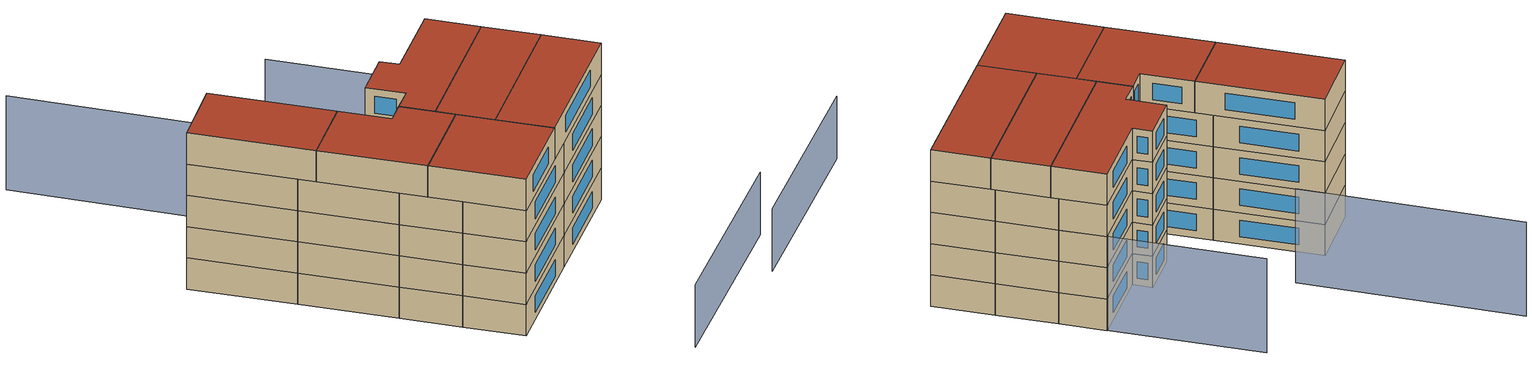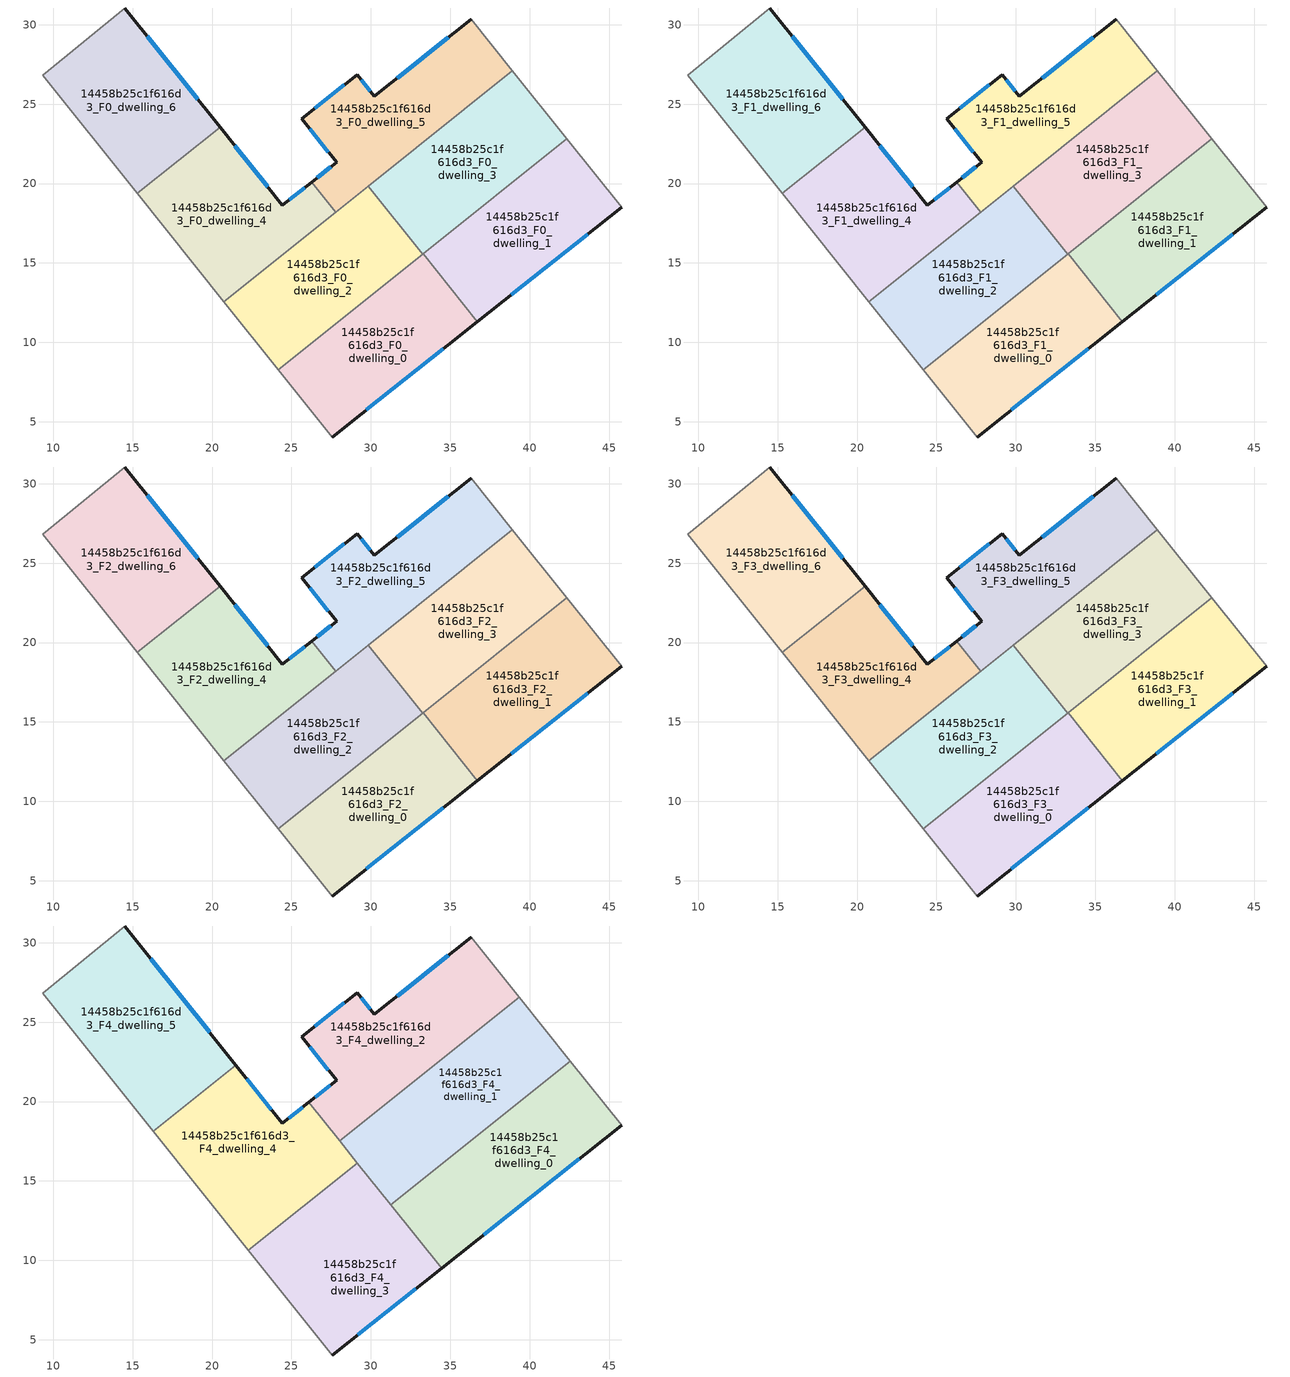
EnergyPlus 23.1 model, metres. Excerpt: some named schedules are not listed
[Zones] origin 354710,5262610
14458b25c1f616d3_F0_dwelling_0
 floor ground (EU_floor_Construction): 33.28,15.58 36.71,11.3 27.57,4.04 24.16,8.29 z0
 wall outside (EU_wall_Construction): 27.57,4.04 36.71,11.3 z0:3
 wall adiabatic (EU_wall_Construction): 24.16,8.29 27.57,4.04 z0:3
 wall to 14458b25c1f616d3_F0_dwelling_1 (EU_wall_Construction): 36.71,11.3 33.28,15.58 z0:3
 wall to 14458b25c1f616d3_F0_dwelling_2 (EU_wall_Construction): 33.25,15.56 24.16,8.29 z0:3
 wall to 14458b25c1f616d3_F0_dwelling_3 (EU_wall_Construction): 33.28,15.58 33.25,15.56 z0:3
 window (EU_Window_Construction): 29.71,5.75 34.56,9.6 z0.7:2.3
14458b25c1f616d3_F0_dwelling_1
 floor ground (EU_floor_Construction): 42.34,22.83 45.78,18.51 36.71,11.3 33.28,15.58 z0
 wall outside (EU_wall_Construction): 36.71,11.3 45.78,18.51 z0:3
 wall adiabatic (EU_wall_Construction): 45.78,18.51 42.34,22.83 z0:3
 wall to 14458b25c1f616d3_F0_dwelling_3 (EU_wall_Construction): 42.34,22.83 33.28,15.58 z0:3
 window (EU_Window_Construction): 38.84,13 43.65,16.82 z0.7:2.3
14458b25c1f616d3_F0_dwelling_2
 floor ground (EU_floor_Construction): 29.83,19.84 33.25,15.56 24.16,8.29 20.74,12.57 z0
 wall adiabatic (EU_wall_Construction): 20.74,12.57 24.16,8.29 z0:3
 wall to 14458b25c1f616d3_F0_dwelling_3 (EU_wall_Construction): 33.25,15.56 29.83,19.84 z0:3
 wall to 14458b25c1f616d3_F0_dwelling_4 (EU_wall_Construction): 27.77,18.2 20.74,12.57 z0:3
 wall to 14458b25c1f616d3_F0_dwelling_5 (EU_wall_Construction): 29.83,19.84 27.77,18.2 z0:3
14458b25c1f616d3_F0_dwelling_3
 floor ground (EU_floor_Construction): 38.91,27.11 42.34,22.83 33.25,15.56 29.83,19.84 z0
 wall adiabatic (EU_wall_Construction): 42.34,22.83 38.91,27.11 z0:3
 wall to 14458b25c1f616d3_F0_dwelling_5 (EU_wall_Construction): 38.91,27.11 29.83,19.84 z0:3
14458b25c1f616d3_F0_dwelling_4
 floor ground (EU_floor_Construction): 26.26,20.08 27.77,18.2 20.74,12.57 15.3,19.38 20.5,23.54 24.43,18.63 z0
 wall outside (EU_wall_Construction): 26.26,20.08 24.43,18.63 20.5,23.54 z0:3
 wall to 14458b25c1f616d3_F0_dwelling_6 (EU_wall_Construction): 20.5,23.54 15.3,19.38 z0:3
 wall to 14458b25c1f616d3_F0_dwelling_5 (EU_wall_Construction): 27.77,18.2 26.26,20.08 z0:3
 wall adiabatic (EU_wall_Construction): 15.3,19.38 20.74,12.57 z0:3
 window (EU_Window_Construction): 23.51,19.78 21.42,22.39 / 25.83,19.74 24.86,18.97 z0.7:2.3
14458b25c1f616d3_F0_dwelling_5
 floor ground (EU_floor_Construction): 36.32,30.36 38.91,27.11 27.77,18.2 26.26,20.08 27.84,21.34 25.64,24.09 29.13,26.87 30.22,25.5 z0
 wall outside (EU_wall_Construction): 36.32,30.36 30.22,25.5 29.13,26.87 25.64,24.09 27.84,21.34 26.26,20.08 z0:3
 wall adiabatic (EU_wall_Construction): 38.91,27.11 36.32,30.36 z0:3
 window (EU_Window_Construction): 27.47,21.04 26.64,20.38 / 26.16,23.45 27.33,21.99 / 28.31,26.22 26.46,24.74 / 29.96,25.82 29.38,26.55 / 34.89,29.22 31.65,26.64 z0.7:2.3
14458b25c1f616d3_F0_dwelling_6
 floor ground (EU_floor_Construction): 14.5,31.05 20.5,23.54 15.3,19.38 9.35,26.81 z0
 wall outside (EU_wall_Construction): 20.5,23.54 14.5,31.05 z0:3
 wall adiabatic (EU_wall_Construction): 14.5,31.05 9.35,26.81 15.3,19.38 z0:3
 window (EU_Window_Construction): 19.09,25.31 15.91,29.29 z0.7:2.3
14458b25c1f616d3_F1_dwelling_0
 floor to 14458b25c1f616d3_F0_dwelling_0 (EU_floor_Construction): 33.28,15.58 36.71,11.3 27.57,4.04 24.16,8.29 z3
 wall outside (EU_wall_Construction): 27.57,4.04 36.71,11.3 z3:6
 wall adiabatic (EU_wall_Construction): 24.16,8.29 27.57,4.04 z3:6
 wall to 14458b25c1f616d3_F1_dwelling_1 (EU_wall_Construction): 36.71,11.3 33.28,15.58 z3:6
 wall to 14458b25c1f616d3_F1_dwelling_2 (EU_wall_Construction): 33.25,15.56 24.16,8.29 z3:6
 wall to 14458b25c1f616d3_F1_dwelling_3 (EU_wall_Construction): 33.28,15.58 33.25,15.56 z3:6
 window (EU_Window_Construction): 29.71,5.75 34.56,9.6 z3.7:5.3
14458b25c1f616d3_F1_dwelling_1
 floor to 14458b25c1f616d3_F0_dwelling_1 (EU_floor_Construction): 42.34,22.83 45.78,18.51 36.71,11.3 33.28,15.58 z3
 wall outside (EU_wall_Construction): 36.71,11.3 45.78,18.51 z3:6
 wall adiabatic (EU_wall_Construction): 45.78,18.51 42.34,22.83 z3:6
 wall to 14458b25c1f616d3_F1_dwelling_3 (EU_wall_Construction): 42.34,22.83 33.28,15.58 z3:6
 window (EU_Window_Construction): 38.84,13 43.65,16.82 z3.7:5.3
14458b25c1f616d3_F1_dwelling_2
 floor to 14458b25c1f616d3_F0_dwelling_2 (EU_floor_Construction): 29.83,19.84 33.25,15.56 24.16,8.29 20.74,12.57 z3
 wall adiabatic (EU_wall_Construction): 20.74,12.57 24.16,8.29 z3:6
 wall to 14458b25c1f616d3_F1_dwelling_3 (EU_wall_Construction): 33.25,15.56 29.83,19.84 z3:6
 wall to 14458b25c1f616d3_F1_dwelling_4 (EU_wall_Construction): 27.77,18.2 20.74,12.57 z3:6
 wall to 14458b25c1f616d3_F1_dwelling_5 (EU_wall_Construction): 29.83,19.84 27.77,18.2 z3:6
14458b25c1f616d3_F1_dwelling_3
 floor to 14458b25c1f616d3_F0_dwelling_3 (EU_floor_Construction): 38.91,27.11 42.34,22.83 33.25,15.56 29.83,19.84 z3
 wall adiabatic (EU_wall_Construction): 42.34,22.83 38.91,27.11 z3:6
 wall to 14458b25c1f616d3_F1_dwelling_5 (EU_wall_Construction): 38.91,27.11 29.83,19.84 z3:6
14458b25c1f616d3_F1_dwelling_4
 floor to 14458b25c1f616d3_F0_dwelling_4 (EU_floor_Construction): 26.26,20.08 27.77,18.2 20.74,12.57 15.3,19.38 20.5,23.54 24.43,18.63 z3
 wall outside (EU_wall_Construction): 26.26,20.08 24.43,18.63 20.5,23.54 z3:6
 wall to 14458b25c1f616d3_F1_dwelling_6 (EU_wall_Construction): 20.5,23.54 15.3,19.38 z3:6
 wall to 14458b25c1f616d3_F1_dwelling_5 (EU_wall_Construction): 27.77,18.2 26.26,20.08 z3:6
 wall adiabatic (EU_wall_Construction): 15.3,19.38 20.74,12.57 z3:6
 window (EU_Window_Construction): 23.51,19.78 21.42,22.39 / 25.83,19.74 24.86,18.97 z3.7:5.3
14458b25c1f616d3_F1_dwelling_5
 floor to 14458b25c1f616d3_F0_dwelling_5 (EU_floor_Construction): 36.32,30.36 38.91,27.11 27.77,18.2 26.26,20.08 27.84,21.34 25.64,24.09 29.13,26.87 30.22,25.5 z3
 wall outside (EU_wall_Construction): 36.32,30.36 30.22,25.5 29.13,26.87 25.64,24.09 27.84,21.34 26.26,20.08 z3:6
 wall adiabatic (EU_wall_Construction): 38.91,27.11 36.32,30.36 z3:6
 window (EU_Window_Construction): 27.47,21.04 26.64,20.38 / 26.16,23.45 27.33,21.99 / 28.31,26.22 26.46,24.74 / 29.96,25.82 29.38,26.55 / 34.89,29.22 31.65,26.64 z3.7:5.3
14458b25c1f616d3_F1_dwelling_6
 floor to 14458b25c1f616d3_F0_dwelling_6 (EU_floor_Construction): 14.5,31.05 20.5,23.54 15.3,19.38 9.35,26.81 z3
 wall outside (EU_wall_Construction): 20.5,23.54 14.5,31.05 z3:6
 wall adiabatic (EU_wall_Construction): 14.5,31.05 9.35,26.81 15.3,19.38 z3:6
 window (EU_Window_Construction): 19.09,25.31 15.91,29.29 z3.7:5.3
14458b25c1f616d3_F2_dwelling_0
 floor to 14458b25c1f616d3_F1_dwelling_0 (EU_floor_Construction): 33.28,15.58 36.71,11.3 27.57,4.04 24.16,8.29 z6
 wall outside (EU_wall_Construction): 27.57,4.04 36.71,11.3 z6:9
 wall adiabatic (EU_wall_Construction): 24.16,8.29 27.57,4.04 z6:9
 wall to 14458b25c1f616d3_F2_dwelling_1 (EU_wall_Construction): 36.71,11.3 33.28,15.58 z6:9
 wall to 14458b25c1f616d3_F2_dwelling_2 (EU_wall_Construction): 33.25,15.56 24.16,8.29 z6:9
 wall to 14458b25c1f616d3_F2_dwelling_3 (EU_wall_Construction): 33.28,15.58 33.25,15.56 z6:9
 window (EU_Window_Construction): 29.71,5.75 34.56,9.6 z6.7:8.3
14458b25c1f616d3_F2_dwelling_1
 floor to 14458b25c1f616d3_F1_dwelling_1 (EU_floor_Construction): 42.34,22.83 45.78,18.51 36.71,11.3 33.28,15.58 z6
 wall outside (EU_wall_Construction): 36.71,11.3 45.78,18.51 z6:9
 wall adiabatic (EU_wall_Construction): 45.78,18.51 42.34,22.83 z6:9
 wall to 14458b25c1f616d3_F2_dwelling_3 (EU_wall_Construction): 42.34,22.83 33.28,15.58 z6:9
 window (EU_Window_Construction): 38.84,13 43.65,16.82 z6.7:8.3
14458b25c1f616d3_F2_dwelling_2
 floor to 14458b25c1f616d3_F1_dwelling_2 (EU_floor_Construction): 29.83,19.84 33.25,15.56 24.16,8.29 20.74,12.57 z6
 wall adiabatic (EU_wall_Construction): 20.74,12.57 24.16,8.29 z6:9
 wall to 14458b25c1f616d3_F2_dwelling_3 (EU_wall_Construction): 33.25,15.56 29.83,19.84 z6:9
 wall to 14458b25c1f616d3_F2_dwelling_4 (EU_wall_Construction): 27.77,18.2 20.74,12.57 z6:9
 wall to 14458b25c1f616d3_F2_dwelling_5 (EU_wall_Construction): 29.83,19.84 27.77,18.2 z6:9
14458b25c1f616d3_F2_dwelling_3
 floor to 14458b25c1f616d3_F1_dwelling_3 (EU_floor_Construction): 38.91,27.11 42.34,22.83 33.25,15.56 29.83,19.84 z6
 wall adiabatic (EU_wall_Construction): 42.34,22.83 38.91,27.11 z6:9
 wall to 14458b25c1f616d3_F2_dwelling_5 (EU_wall_Construction): 38.91,27.11 29.83,19.84 z6:9
14458b25c1f616d3_F2_dwelling_4
 floor to 14458b25c1f616d3_F1_dwelling_4 (EU_floor_Construction): 26.26,20.08 27.77,18.2 20.74,12.57 15.3,19.38 20.5,23.54 24.43,18.63 z6
 wall outside (EU_wall_Construction): 26.26,20.08 24.43,18.63 20.5,23.54 z6:9
 wall to 14458b25c1f616d3_F2_dwelling_6 (EU_wall_Construction): 20.5,23.54 15.3,19.38 z6:9
 wall to 14458b25c1f616d3_F2_dwelling_5 (EU_wall_Construction): 27.77,18.2 26.26,20.08 z6:9
 wall adiabatic (EU_wall_Construction): 15.3,19.38 20.74,12.57 z6:9
 window (EU_Window_Construction): 23.51,19.78 21.42,22.39 / 25.83,19.74 24.86,18.97 z6.7:8.3
14458b25c1f616d3_F2_dwelling_5
 floor to 14458b25c1f616d3_F1_dwelling_5 (EU_floor_Construction): 36.32,30.36 38.91,27.11 27.77,18.2 26.26,20.08 27.84,21.34 25.64,24.09 29.13,26.87 30.22,25.5 z6
 wall outside (EU_wall_Construction): 36.32,30.36 30.22,25.5 29.13,26.87 25.64,24.09 27.84,21.34 26.26,20.08 z6:9
 wall adiabatic (EU_wall_Construction): 38.91,27.11 36.32,30.36 z6:9
 window (EU_Window_Construction): 27.47,21.04 26.64,20.38 / 26.16,23.45 27.33,21.99 / 28.31,26.22 26.46,24.74 / 29.96,25.82 29.38,26.55 / 34.89,29.22 31.65,26.64 z6.7:8.3
14458b25c1f616d3_F2_dwelling_6
 floor to 14458b25c1f616d3_F1_dwelling_6 (EU_floor_Construction): 14.5,31.05 20.5,23.54 15.3,19.38 9.35,26.81 z6
 wall outside (EU_wall_Construction): 20.5,23.54 14.5,31.05 z6:9
 wall adiabatic (EU_wall_Construction): 14.5,31.05 9.35,26.81 15.3,19.38 z6:9
 window (EU_Window_Construction): 19.09,25.31 15.91,29.29 z6.7:8.3
14458b25c1f616d3_F3_dwelling_0
 floor to 14458b25c1f616d3_F2_dwelling_0 (EU_floor_Construction): 33.28,15.58 36.71,11.3 27.57,4.04 24.16,8.29 z9
 wall outside (EU_wall_Construction): 27.57,4.04 36.71,11.3 z9:12
 wall adiabatic (EU_wall_Construction): 24.16,8.29 27.57,4.04 z9:12
 wall to 14458b25c1f616d3_F3_dwelling_1 (EU_wall_Construction): 36.71,11.3 33.28,15.58 z9:12
 wall to 14458b25c1f616d3_F3_dwelling_2 (EU_wall_Construction): 33.25,15.56 24.16,8.29 z9:12
 wall to 14458b25c1f616d3_F3_dwelling_3 (EU_wall_Construction): 33.28,15.58 33.25,15.56 z9:12
 window (EU_Window_Construction): 29.71,5.75 34.56,9.6 z9.7:11.3
14458b25c1f616d3_F3_dwelling_1
 floor to 14458b25c1f616d3_F2_dwelling_1 (EU_floor_Construction): 42.34,22.83 45.78,18.51 36.71,11.3 33.28,15.58 z9
 wall outside (EU_wall_Construction): 36.71,11.3 45.78,18.51 z9:12
 wall adiabatic (EU_wall_Construction): 45.78,18.51 42.34,22.83 z9:12
 wall to 14458b25c1f616d3_F3_dwelling_3 (EU_wall_Construction): 42.34,22.83 33.28,15.58 z9:12
 window (EU_Window_Construction): 38.84,13 43.65,16.82 z9.7:11.3
14458b25c1f616d3_F3_dwelling_2
 floor to 14458b25c1f616d3_F2_dwelling_2 (EU_floor_Construction): 29.83,19.84 33.25,15.56 24.16,8.29 20.74,12.57 z9
 wall adiabatic (EU_wall_Construction): 20.74,12.57 24.16,8.29 z9:12
 wall to 14458b25c1f616d3_F3_dwelling_3 (EU_wall_Construction): 33.25,15.56 29.83,19.84 z9:12
 wall to 14458b25c1f616d3_F3_dwelling_4 (EU_wall_Construction): 27.77,18.2 20.74,12.57 z9:12
 wall to 14458b25c1f616d3_F3_dwelling_5 (EU_wall_Construction): 29.83,19.84 27.77,18.2 z9:12
14458b25c1f616d3_F3_dwelling_3
 floor to 14458b25c1f616d3_F2_dwelling_3 (EU_floor_Construction): 38.91,27.11 42.34,22.83 33.25,15.56 29.83,19.84 z9
 wall adiabatic (EU_wall_Construction): 42.34,22.83 38.91,27.11 z9:12
 wall to 14458b25c1f616d3_F3_dwelling_5 (EU_wall_Construction): 38.91,27.11 29.83,19.84 z9:12
14458b25c1f616d3_F3_dwelling_4
 floor to 14458b25c1f616d3_F2_dwelling_4 (EU_floor_Construction): 26.26,20.08 27.77,18.2 20.74,12.57 15.3,19.38 20.5,23.54 24.43,18.63 z9
 wall outside (EU_wall_Construction): 26.26,20.08 24.43,18.63 20.5,23.54 z9:12
 wall to 14458b25c1f616d3_F3_dwelling_6 (EU_wall_Construction): 20.5,23.54 15.3,19.38 z9:12
 wall to 14458b25c1f616d3_F3_dwelling_5 (EU_wall_Construction): 27.77,18.2 26.26,20.08 z9:12
 wall adiabatic (EU_wall_Construction): 15.3,19.38 20.74,12.57 z9:12
 window (EU_Window_Construction): 23.51,19.78 21.42,22.39 / 25.83,19.74 24.86,18.97 z9.7:11.3
14458b25c1f616d3_F3_dwelling_5
 floor to 14458b25c1f616d3_F2_dwelling_5 (EU_floor_Construction): 36.32,30.36 38.91,27.11 27.77,18.2 26.26,20.08 27.84,21.34 25.64,24.09 29.13,26.87 30.22,25.5 z9
 wall outside (EU_wall_Construction): 36.32,30.36 30.22,25.5 29.13,26.87 25.64,24.09 27.84,21.34 26.26,20.08 z9:12
 wall adiabatic (EU_wall_Construction): 38.91,27.11 36.32,30.36 z9:12
 window (EU_Window_Construction): 27.47,21.04 26.64,20.38 / 26.16,23.45 27.33,21.99 / 28.31,26.22 26.46,24.74 / 29.96,25.82 29.38,26.55 / 34.89,29.22 31.65,26.64 z9.7:11.3
14458b25c1f616d3_F3_dwelling_6
 floor to 14458b25c1f616d3_F2_dwelling_6 (EU_floor_Construction): 14.5,31.05 20.5,23.54 15.3,19.38 9.35,26.81 z9
 wall outside (EU_wall_Construction): 20.5,23.54 14.5,31.05 z9:12
 wall adiabatic (EU_wall_Construction): 14.5,31.05 9.35,26.81 15.3,19.38 z9:12
 window (EU_Window_Construction): 19.09,25.31 15.91,29.29 z9.7:11.3
14458b25c1f616d3_F4_dwelling_0
 floor to 14458b25c1f616d3_F3_dwelling_1 (EU_floor_Construction): 42.56,22.55 45.78,18.51 36.71,11.3 33.51,15.31 z12
 floor to 14458b25c1f616d3_F3_dwelling_0 (EU_floor_Construction): 33.51,15.31 36.71,11.3 34.45,9.51 31.25,13.51 z12
 wall outside (EU_wall_Construction): 34.45,9.51 45.78,18.51 z12:15
 wall to 14458b25c1f616d3_F4_dwelling_1 (EU_wall_Construction): 42.56,22.55 31.25,13.51 z12:15
 wall adiabatic (EU_wall_Construction): 45.78,18.51 42.56,22.55 z12:15
 wall to 14458b25c1f616d3_F4_dwelling_3 (EU_wall_Construction): 31.25,13.51 34.45,9.51 z12:15
 window (EU_Window_Construction): 37.11,11.62 43.12,16.4 z12.7:14.3
 roof outside (EU_roof_Construction): 45.78,18.51 42.56,22.55 31.25,13.51 34.45,9.51 z15
14458b25c1f616d3_F4_dwelling_1
 floor to 14458b25c1f616d3_F3_dwelling_3 (EU_floor_Construction): 39.35,26.56 42.34,22.83 33.25,15.56 30.26,19.3 z12
 floor to 14458b25c1f616d3_F3_dwelling_1 (EU_floor_Construction): 42.34,22.83 42.56,22.55 33.51,15.31 33.28,15.58 z12
 floor to 14458b25c1f616d3_F3_dwelling_0 (EU_floor_Construction): 33.28,15.58 33.51,15.31 31.25,13.51 31.03,13.78 z12
 floor to 14458b25c1f616d3_F3_dwelling_2 (EU_floor_Construction): 30.26,19.3 33.25,15.56 31.03,13.78 28.04,17.52 z12
 wall to 14458b25c1f616d3_F4_dwelling_2 (EU_wall_Construction): 39.35,26.56 28.04,17.52 z12:15
 wall adiabatic (EU_wall_Construction): 42.56,22.55 39.35,26.56 z12:15
 wall to 14458b25c1f616d3_F4_dwelling_4 (EU_wall_Construction): 28.04,17.52 29.15,16.13 z12:15
 wall to 14458b25c1f616d3_F4_dwelling_3 (EU_wall_Construction): 29.15,16.13 31.25,13.51 z12:15
 roof outside (EU_roof_Construction): 42.56,22.55 39.35,26.56 28.04,17.52 31.25,13.51 z15
14458b25c1f616d3_F4_dwelling_2
 floor to 14458b25c1f616d3_F3_dwelling_5 (EU_floor_Construction): 36.32,30.36 38.91,27.11 27.77,18.2 26.26,20.08 27.84,21.34 25.64,24.09 29.13,26.87 30.22,25.5 z12
 floor to 14458b25c1f616d3_F3_dwelling_3 (EU_floor_Construction): 38.91,27.11 39.35,26.56 30.26,19.3 29.83,19.84 z12
 floor to 14458b25c1f616d3_F3_dwelling_4 (EU_floor_Construction): 26.26,20.08 27.77,18.2 27.61,18.06 26.1,19.95 z12
 floor to 14458b25c1f616d3_F3_dwelling_2 (EU_floor_Construction): 29.83,19.84 30.26,19.3 28.04,17.52 27.61,18.06 z12
 wall outside (EU_wall_Construction): 36.32,30.36 30.22,25.5 29.13,26.87 25.64,24.09 27.84,21.34 26.1,19.95 z12:15
 wall adiabatic (EU_wall_Construction): 39.35,26.56 36.32,30.36 z12:15
 wall to 14458b25c1f616d3_F4_dwelling_4 (EU_wall_Construction): 26.1,19.95 28.04,17.52 z12:15
 window (EU_Window_Construction): 34.89,29.22 31.65,26.64 / 27.43,21.01 26.51,20.28 / 26.16,23.45 27.33,21.99 / 28.31,26.22 26.46,24.74 / 29.96,25.82 29.38,26.55 z12.7:14.3
 roof outside (EU_roof_Construction): 39.35,26.56 36.32,30.36 30.22,25.5 29.13,26.87 25.64,24.09 27.84,21.34 26.1,19.95 28.04,17.52 z15
14458b25c1f616d3_F4_dwelling_3
 floor to 14458b25c1f616d3_F3_dwelling_0 (EU_floor_Construction): 31.03,13.78 34.45,9.51 27.57,4.04 24.17,8.29 z12
 floor to 14458b25c1f616d3_F3_dwelling_2 (EU_floor_Construction): 29.15,16.13 31.03,13.78 24.17,8.29 22.29,10.64 z12
 wall outside (EU_wall_Construction): 27.57,4.04 34.45,9.51 z12:15
 wall to 14458b25c1f616d3_F4_dwelling_4 (EU_wall_Construction): 29.15,16.13 22.29,10.64 z12:15
 wall adiabatic (EU_wall_Construction): 22.29,10.64 27.57,4.04 z12:15
 window (EU_Window_Construction): 29.18,5.33 32.83,8.23 z12.7:14.3
 roof outside (EU_roof_Construction): 34.45,9.51 29.15,16.13 22.29,10.64 27.57,4.04 z15
14458b25c1f616d3_F4_dwelling_4
 floor to 14458b25c1f616d3_F3_dwelling_4 (EU_floor_Construction): 26.1,19.95 27.61,18.06 20.74,12.57 16.29,18.14 21.5,22.3 24.43,18.63 z12
 floor to 14458b25c1f616d3_F3_dwelling_2 (EU_floor_Construction): 27.61,18.07 29.15,16.13 22.29,10.64 20.74,12.57 z12
 wall outside (EU_wall_Construction): 26.1,19.95 24.43,18.63 21.5,22.3 z12:15
 wall adiabatic (EU_wall_Construction): 16.29,18.14 22.29,10.64 z12:15
 wall to 14458b25c1f616d3_F4_dwelling_5 (EU_wall_Construction): 21.5,22.3 16.29,18.14 z12:15
 window (EU_Window_Construction): 23.74,19.49 22.19,21.44 / 25.71,19.64 24.82,18.94 z12.7:14.3
 roof outside (EU_roof_Construction): 29.15,16.13 26.1,19.95 24.43,18.63 21.5,22.3 16.29,18.14 22.29,10.64 z15
14458b25c1f616d3_F4_dwelling_5
 floor to 14458b25c1f616d3_F3_dwelling_4 (EU_floor_Construction): 20.5,23.54 21.5,22.3 16.29,18.14 15.3,19.38 z12
 floor to 14458b25c1f616d3_F3_dwelling_6 (EU_floor_Construction): 14.5,31.05 20.5,23.54 15.3,19.38 9.35,26.81 z12
 wall outside (EU_wall_Construction): 21.5,22.3 14.5,31.05 z12:15
 wall adiabatic (EU_wall_Construction): 14.5,31.05 9.35,26.81 16.29,18.14 z12:15
 window (EU_Window_Construction): 19.85,24.36 16.14,29 z12.7:14.3
 roof outside (EU_roof_Construction): 21.5,22.3 14.5,31.05 9.35,26.81 16.29,18.14 z15
shading: 9.43,26.87 27.56,4.04 z0:12; 6.9,48.86 19.06,33.17 / 45.73,18.47 27.78,41.05 z0:9; 37.78,-5.71 53.01,6.1 z0:6
[Building]
EU S2 Campaign: North Axis=0; Terrain=City; Solar Distribution=FullExterior
[Site:Location]
Budapest.Ferenc.Liszt.Intl.AP: Latitude=47.437; Longitude=19.256; Time Zone=1; Elevation=185
[SizingPeriod:WeatherFileDays]
AnnualSizingPeriod: Begin Month=1; Begin Day of Month=1; End Month=12; End Day of Month=31; Day of Week for Start Day=Monday; Use Weather File Daylight Saving Period=No; Use Weather File Rain and Snow Indicators=No
[MATERIAL]
EU_InternalMass_Material: Roughness=MediumRough; Thickness=0.1; Conductivity=1; Density=1800; Specific Heat=900; Thermal Absorptance=0.9; Solar Absorptance=0.7; Visible Absorptance=0.7
[MATERIAL:NOMASS] Roughness=MediumRough; Thermal Absorptance=0.9; Solar Absorptance=0.7; Visible Absorptance=0.7
Name | Thermal Resistance
EU_wall_NoMass | 0.832559
EU_roof_NoMass | 1.39638
EU_floor_NoMass | 0.872794
[WINDOWMATERIAL:SIMPLEGLAZINGSYSTEM]
EU_Window_SimpleGlazing: UFactor=2.79869; Solar Heat Gain Coefficient=0.75; Visible Transmittance=0.75
[CONSTRUCTION]
EU_wall_Construction: EU_wall_NoMass
EU_roof_Construction: EU_roof_NoMass
EU_floor_Construction: EU_floor_NoMass
EU_Window_Construction: EU_Window_SimpleGlazing
EU_InternalMass_Construction: EU_InternalMass_Material
[ZONE] Type=1; Multiplier=1; Ceiling Height=autocalculate; Floor Area=autocalculate; Part of Total Floor Area=Yes
Name | Volume
14458b25c1f616d3_F0_dwelling_0; 14458b25c1f616d3_F1_dwelling_0; 14458b25c1f616d3_F2_dwelling_0; 14458b25c1f616d3_F3_dwelling_0 | 191.325
14458b25c1f616d3_F4_dwelling_0 | 223.219
14458b25c1f616d3_F0_dwelling_1; 14458b25c1f616d3_F1_dwelling_1; 14458b25c1f616d3_F2_dwelling_1; 14458b25c1f616d3_F3_dwelling_1 | 191.315
14458b25c1f616d3_F4_dwelling_1 | 223.204
14458b25c1f616d3_F0_dwelling_2; 14458b25c1f616d3_F1_dwelling_2; 14458b25c1f616d3_F2_dwelling_2; 14458b25c1f616d3_F3_dwelling_2 | 191.361
14458b25c1f616d3_F4_dwelling_2; 14458b25c1f616d3_F4_dwelling_3 | 223.228
14458b25c1f616d3_F0_dwelling_3; 14458b25c1f616d3_F1_dwelling_3; 14458b25c1f616d3_F2_dwelling_3; 14458b25c1f616d3_F3_dwelling_3; 14458b25c1f616d3_F0_dwelling_4; 14458b25c1f616d3_F1_dwelling_4; 14458b25c1f616d3_F2_dwelling_4; 14458b25c1f616d3_F3_dwelling_4 | 191.331
14458b25c1f616d3_F4_dwelling_4 | 223.222
14458b25c1f616d3_F0_dwelling_5; 14458b25c1f616d3_F1_dwelling_5; 14458b25c1f616d3_F2_dwelling_5; 14458b25c1f616d3_F3_dwelling_5 | 191.316
14458b25c1f616d3_F4_dwelling_5 | 223.211
14458b25c1f616d3_F0_dwelling_6; 14458b25c1f616d3_F1_dwelling_6; 14458b25c1f616d3_F2_dwelling_6; 14458b25c1f616d3_F3_dwelling_6 | 191.32
[INTERNALMASS] Construction=EU_InternalMass_Construction
Name | Zone or ZoneList | Surface Area
14458b25c1f616d3_F0_dwelling_0_EU_InternalMass | 14458b25c1f616d3_F0_dwelling_0 | 63.7744
14458b25c1f616d3_F0_dwelling_1_EU_InternalMass | 14458b25c1f616d3_F0_dwelling_1 | 63.7736
14458b25c1f616d3_F0_dwelling_2_EU_InternalMass | 14458b25c1f616d3_F0_dwelling_2 | 63.7862
14458b25c1f616d3_F0_dwelling_3_EU_InternalMass | 14458b25c1f616d3_F0_dwelling_3 | 63.7778
14458b25c1f616d3_F0_dwelling_4_EU_InternalMass | 14458b25c1f616d3_F0_dwelling_4 | 63.7778
14458b25c1f616d3_F0_dwelling_5_EU_InternalMass | 14458b25c1f616d3_F0_dwelling_5 | 63.7718
14458b25c1f616d3_F0_dwelling_6_EU_InternalMass | 14458b25c1f616d3_F0_dwelling_6 | 63.7734
14458b25c1f616d3_F1_dwelling_0_EU_InternalMass | 14458b25c1f616d3_F1_dwelling_0 | 63.7744
14458b25c1f616d3_F1_dwelling_1_EU_InternalMass | 14458b25c1f616d3_F1_dwelling_1 | 63.7736
14458b25c1f616d3_F1_dwelling_2_EU_InternalMass | 14458b25c1f616d3_F1_dwelling_2 | 63.7862
14458b25c1f616d3_F1_dwelling_3_EU_InternalMass | 14458b25c1f616d3_F1_dwelling_3 | 63.7778
14458b25c1f616d3_F1_dwelling_4_EU_InternalMass | 14458b25c1f616d3_F1_dwelling_4 | 63.7778
14458b25c1f616d3_F1_dwelling_5_EU_InternalMass | 14458b25c1f616d3_F1_dwelling_5 | 63.7718
14458b25c1f616d3_F1_dwelling_6_EU_InternalMass | 14458b25c1f616d3_F1_dwelling_6 | 63.7734
14458b25c1f616d3_F2_dwelling_0_EU_InternalMass | 14458b25c1f616d3_F2_dwelling_0 | 63.7744
14458b25c1f616d3_F2_dwelling_1_EU_InternalMass | 14458b25c1f616d3_F2_dwelling_1 | 63.7736
14458b25c1f616d3_F2_dwelling_2_EU_InternalMass | 14458b25c1f616d3_F2_dwelling_2 | 63.7862
14458b25c1f616d3_F2_dwelling_3_EU_InternalMass | 14458b25c1f616d3_F2_dwelling_3 | 63.7778
14458b25c1f616d3_F2_dwelling_4_EU_InternalMass | 14458b25c1f616d3_F2_dwelling_4 | 63.7778
14458b25c1f616d3_F2_dwelling_5_EU_InternalMass | 14458b25c1f616d3_F2_dwelling_5 | 63.7718
14458b25c1f616d3_F2_dwelling_6_EU_InternalMass | 14458b25c1f616d3_F2_dwelling_6 | 63.7734
14458b25c1f616d3_F3_dwelling_0_EU_InternalMass | 14458b25c1f616d3_F3_dwelling_0 | 63.7744
14458b25c1f616d3_F3_dwelling_1_EU_InternalMass | 14458b25c1f616d3_F3_dwelling_1 | 63.7736
14458b25c1f616d3_F3_dwelling_2_EU_InternalMass | 14458b25c1f616d3_F3_dwelling_2 | 63.7862
14458b25c1f616d3_F3_dwelling_3_EU_InternalMass | 14458b25c1f616d3_F3_dwelling_3 | 63.7778
14458b25c1f616d3_F3_dwelling_4_EU_InternalMass | 14458b25c1f616d3_F3_dwelling_4 | 63.7778
14458b25c1f616d3_F3_dwelling_5_EU_InternalMass | 14458b25c1f616d3_F3_dwelling_5 | 63.7718
14458b25c1f616d3_F3_dwelling_6_EU_InternalMass | 14458b25c1f616d3_F3_dwelling_6 | 63.7734
14458b25c1f616d3_F4_dwelling_0_EU_InternalMass | 14458b25c1f616d3_F4_dwelling_0 | 74.4064
14458b25c1f616d3_F4_dwelling_1_EU_InternalMass | 14458b25c1f616d3_F4_dwelling_1 | 74.4013
14458b25c1f616d3_F4_dwelling_2_EU_InternalMass | 14458b25c1f616d3_F4_dwelling_2 | 74.4093
14458b25c1f616d3_F4_dwelling_3_EU_InternalMass | 14458b25c1f616d3_F4_dwelling_3 | 74.4094
14458b25c1f616d3_F4_dwelling_4_EU_InternalMass | 14458b25c1f616d3_F4_dwelling_4 | 74.4075
14458b25c1f616d3_F4_dwelling_5_EU_InternalMass | 14458b25c1f616d3_F4_dwelling_5 | 74.4038
[OTHEREQUIPMENT] Fuel Type=Electricity; Design Level Calculation Method=Watts/Area; Power per Zone Floor Area=1; Fraction Latent=0; Fraction Radiant=0; Fraction Lost=0; Carbon Dioxide Generation Rate=0; EndUse Subcategory=EU_Step8_InternalGains
Name | Zone or ZoneList or Space or SpaceList | Schedule
EU_Step8_InternalGain_14458b25c1f616d3_F0_dwelling_0_f000 | 14458b25c1f616d3_F0_dwelling_0 | EU_Step8_GainSchedule_14458b25c1f616d3_F0_dwelling_0_f000
EU_Step8_InternalGain_14458b25c1f616d3_F0_dwelling_1_f000 | 14458b25c1f616d3_F0_dwelling_1 | EU_Step8_GainSchedule_14458b25c1f616d3_F0_dwelling_1_f000
EU_Step8_InternalGain_14458b25c1f616d3_F0_dwelling_2_f000 | 14458b25c1f616d3_F0_dwelling_2 | EU_Step8_GainSchedule_14458b25c1f616d3_F0_dwelling_2_f000
EU_Step8_InternalGain_14458b25c1f616d3_F0_dwelling_3_f000 | 14458b25c1f616d3_F0_dwelling_3 | EU_Step8_GainSchedule_14458b25c1f616d3_F0_dwelling_3_f000
EU_Step8_InternalGain_14458b25c1f616d3_F0_dwelling_4_f000 | 14458b25c1f616d3_F0_dwelling_4 | EU_Step8_GainSchedule_14458b25c1f616d3_F0_dwelling_4_f000
EU_Step8_InternalGain_14458b25c1f616d3_F0_dwelling_5_f000 | 14458b25c1f616d3_F0_dwelling_5 | EU_Step8_GainSchedule_14458b25c1f616d3_F0_dwelling_5_f000
EU_Step8_InternalGain_14458b25c1f616d3_F0_dwelling_6_f000 | 14458b25c1f616d3_F0_dwelling_6 | EU_Step8_GainSchedule_14458b25c1f616d3_F0_dwelling_6_f000
EU_Step8_InternalGain_14458b25c1f616d3_F1_dwelling_0_f000 | 14458b25c1f616d3_F1_dwelling_0 | EU_Step8_GainSchedule_14458b25c1f616d3_F1_dwelling_0_f000
EU_Step8_InternalGain_14458b25c1f616d3_F1_dwelling_1_f000 | 14458b25c1f616d3_F1_dwelling_1 | EU_Step8_GainSchedule_14458b25c1f616d3_F1_dwelling_1_f000
EU_Step8_InternalGain_14458b25c1f616d3_F1_dwelling_2_f000 | 14458b25c1f616d3_F1_dwelling_2 | EU_Step8_GainSchedule_14458b25c1f616d3_F1_dwelling_2_f000
EU_Step8_InternalGain_14458b25c1f616d3_F1_dwelling_3_f000 | 14458b25c1f616d3_F1_dwelling_3 | EU_Step8_GainSchedule_14458b25c1f616d3_F1_dwelling_3_f000
EU_Step8_InternalGain_14458b25c1f616d3_F1_dwelling_4_f000 | 14458b25c1f616d3_F1_dwelling_4 | EU_Step8_GainSchedule_14458b25c1f616d3_F1_dwelling_4_f000
EU_Step8_InternalGain_14458b25c1f616d3_F1_dwelling_5_f000 | 14458b25c1f616d3_F1_dwelling_5 | EU_Step8_GainSchedule_14458b25c1f616d3_F1_dwelling_5_f000
EU_Step8_InternalGain_14458b25c1f616d3_F1_dwelling_6_f000 | 14458b25c1f616d3_F1_dwelling_6 | EU_Step8_GainSchedule_14458b25c1f616d3_F1_dwelling_6_f000
EU_Step8_InternalGain_14458b25c1f616d3_F2_dwelling_0_f000 | 14458b25c1f616d3_F2_dwelling_0 | EU_Step8_GainSchedule_14458b25c1f616d3_F2_dwelling_0_f000
EU_Step8_InternalGain_14458b25c1f616d3_F2_dwelling_1_f000 | 14458b25c1f616d3_F2_dwelling_1 | EU_Step8_GainSchedule_14458b25c1f616d3_F2_dwelling_1_f000
EU_Step8_InternalGain_14458b25c1f616d3_F2_dwelling_2_f000 | 14458b25c1f616d3_F2_dwelling_2 | EU_Step8_GainSchedule_14458b25c1f616d3_F2_dwelling_2_f000
EU_Step8_InternalGain_14458b25c1f616d3_F2_dwelling_3_f000 | 14458b25c1f616d3_F2_dwelling_3 | EU_Step8_GainSchedule_14458b25c1f616d3_F2_dwelling_3_f000
EU_Step8_InternalGain_14458b25c1f616d3_F2_dwelling_4_f000 | 14458b25c1f616d3_F2_dwelling_4 | EU_Step8_GainSchedule_14458b25c1f616d3_F2_dwelling_4_f000
EU_Step8_InternalGain_14458b25c1f616d3_F2_dwelling_5_f000 | 14458b25c1f616d3_F2_dwelling_5 | EU_Step8_GainSchedule_14458b25c1f616d3_F2_dwelling_5_f000
EU_Step8_InternalGain_14458b25c1f616d3_F2_dwelling_6_f000 | 14458b25c1f616d3_F2_dwelling_6 | EU_Step8_GainSchedule_14458b25c1f616d3_F2_dwelling_6_f000
EU_Step8_InternalGain_14458b25c1f616d3_F3_dwelling_0_f000 | 14458b25c1f616d3_F3_dwelling_0 | EU_Step8_GainSchedule_14458b25c1f616d3_F3_dwelling_0_f000
EU_Step8_InternalGain_14458b25c1f616d3_F3_dwelling_1_f000 | 14458b25c1f616d3_F3_dwelling_1 | EU_Step8_GainSchedule_14458b25c1f616d3_F3_dwelling_1_f000
EU_Step8_InternalGain_14458b25c1f616d3_F3_dwelling_2_f000 | 14458b25c1f616d3_F3_dwelling_2 | EU_Step8_GainSchedule_14458b25c1f616d3_F3_dwelling_2_f000
EU_Step8_InternalGain_14458b25c1f616d3_F3_dwelling_3_f000 | 14458b25c1f616d3_F3_dwelling_3 | EU_Step8_GainSchedule_14458b25c1f616d3_F3_dwelling_3_f000
EU_Step8_InternalGain_14458b25c1f616d3_F3_dwelling_4_f000 | 14458b25c1f616d3_F3_dwelling_4 | EU_Step8_GainSchedule_14458b25c1f616d3_F3_dwelling_4_f000
EU_Step8_InternalGain_14458b25c1f616d3_F3_dwelling_5_f000 | 14458b25c1f616d3_F3_dwelling_5 | EU_Step8_GainSchedule_14458b25c1f616d3_F3_dwelling_5_f000
EU_Step8_InternalGain_14458b25c1f616d3_F3_dwelling_6_f000 | 14458b25c1f616d3_F3_dwelling_6 | EU_Step8_GainSchedule_14458b25c1f616d3_F3_dwelling_6_f000
EU_Step8_InternalGain_14458b25c1f616d3_F4_dwelling_0_f000 | 14458b25c1f616d3_F4_dwelling_0 | EU_Step8_GainSchedule_14458b25c1f616d3_F4_dwelling_0_f000
EU_Step8_InternalGain_14458b25c1f616d3_F4_dwelling_1_f000 | 14458b25c1f616d3_F4_dwelling_1 | EU_Step8_GainSchedule_14458b25c1f616d3_F4_dwelling_1_f000
EU_Step8_InternalGain_14458b25c1f616d3_F4_dwelling_2_f000 | 14458b25c1f616d3_F4_dwelling_2 | EU_Step8_GainSchedule_14458b25c1f616d3_F4_dwelling_2_f000
EU_Step8_InternalGain_14458b25c1f616d3_F4_dwelling_3_f000 | 14458b25c1f616d3_F4_dwelling_3 | EU_Step8_GainSchedule_14458b25c1f616d3_F4_dwelling_3_f000
EU_Step8_InternalGain_14458b25c1f616d3_F4_dwelling_4_f000 | 14458b25c1f616d3_F4_dwelling_4 | EU_Step8_GainSchedule_14458b25c1f616d3_F4_dwelling_4_f000
EU_Step8_InternalGain_14458b25c1f616d3_F4_dwelling_5_f000 | 14458b25c1f616d3_F4_dwelling_5 | EU_Step8_GainSchedule_14458b25c1f616d3_F4_dwelling_5_f000
[ZONEVENTILATION:DESIGNFLOWRATE] Schedule=EU_AlwaysOn; Design Flow Rate Calculation Method=AirChanges/Hour; Air Changes per Hour=0.475469; Ventilation Type=Natural; Fan Pressure Rise=0; Fan Total Efficiency=1; Constant Term Coefficient=1; Temperature Term Coefficient=0; Velocity Term Coefficient=0; Velocity Squared Term Coefficient=0; Minimum Indoor Temperature=-100; Maximum Indoor Temperature=100; Delta Temperature=-100; Minimum Outdoor Temperature=-100; Maximum Outdoor Temperature=100; Maximum Wind Speed=40
Name | Zone or ZoneList or Space or SpaceList
EU_ConstantAir_14458b25c1f616d3_F0_dwelling_0 | 14458b25c1f616d3_F0_dwelling_0
EU_ConstantAir_14458b25c1f616d3_F0_dwelling_1 | 14458b25c1f616d3_F0_dwelling_1
EU_ConstantAir_14458b25c1f616d3_F0_dwelling_2 | 14458b25c1f616d3_F0_dwelling_2
EU_ConstantAir_14458b25c1f616d3_F0_dwelling_3 | 14458b25c1f616d3_F0_dwelling_3
EU_ConstantAir_14458b25c1f616d3_F0_dwelling_4 | 14458b25c1f616d3_F0_dwelling_4
EU_ConstantAir_14458b25c1f616d3_F0_dwelling_5 | 14458b25c1f616d3_F0_dwelling_5
EU_ConstantAir_14458b25c1f616d3_F0_dwelling_6 | 14458b25c1f616d3_F0_dwelling_6
EU_ConstantAir_14458b25c1f616d3_F1_dwelling_0 | 14458b25c1f616d3_F1_dwelling_0
EU_ConstantAir_14458b25c1f616d3_F1_dwelling_1 | 14458b25c1f616d3_F1_dwelling_1
EU_ConstantAir_14458b25c1f616d3_F1_dwelling_2 | 14458b25c1f616d3_F1_dwelling_2
EU_ConstantAir_14458b25c1f616d3_F1_dwelling_3 | 14458b25c1f616d3_F1_dwelling_3
EU_ConstantAir_14458b25c1f616d3_F1_dwelling_4 | 14458b25c1f616d3_F1_dwelling_4
EU_ConstantAir_14458b25c1f616d3_F1_dwelling_5 | 14458b25c1f616d3_F1_dwelling_5
EU_ConstantAir_14458b25c1f616d3_F1_dwelling_6 | 14458b25c1f616d3_F1_dwelling_6
EU_ConstantAir_14458b25c1f616d3_F2_dwelling_0 | 14458b25c1f616d3_F2_dwelling_0
EU_ConstantAir_14458b25c1f616d3_F2_dwelling_1 | 14458b25c1f616d3_F2_dwelling_1
EU_ConstantAir_14458b25c1f616d3_F2_dwelling_2 | 14458b25c1f616d3_F2_dwelling_2
EU_ConstantAir_14458b25c1f616d3_F2_dwelling_3 | 14458b25c1f616d3_F2_dwelling_3
EU_ConstantAir_14458b25c1f616d3_F2_dwelling_4 | 14458b25c1f616d3_F2_dwelling_4
EU_ConstantAir_14458b25c1f616d3_F2_dwelling_5 | 14458b25c1f616d3_F2_dwelling_5
EU_ConstantAir_14458b25c1f616d3_F2_dwelling_6 | 14458b25c1f616d3_F2_dwelling_6
EU_ConstantAir_14458b25c1f616d3_F3_dwelling_0 | 14458b25c1f616d3_F3_dwelling_0
EU_ConstantAir_14458b25c1f616d3_F3_dwelling_1 | 14458b25c1f616d3_F3_dwelling_1
EU_ConstantAir_14458b25c1f616d3_F3_dwelling_2 | 14458b25c1f616d3_F3_dwelling_2
EU_ConstantAir_14458b25c1f616d3_F3_dwelling_3 | 14458b25c1f616d3_F3_dwelling_3
EU_ConstantAir_14458b25c1f616d3_F3_dwelling_4 | 14458b25c1f616d3_F3_dwelling_4
EU_ConstantAir_14458b25c1f616d3_F3_dwelling_5 | 14458b25c1f616d3_F3_dwelling_5
EU_ConstantAir_14458b25c1f616d3_F3_dwelling_6 | 14458b25c1f616d3_F3_dwelling_6
EU_ConstantAir_14458b25c1f616d3_F4_dwelling_0 | 14458b25c1f616d3_F4_dwelling_0
EU_ConstantAir_14458b25c1f616d3_F4_dwelling_1 | 14458b25c1f616d3_F4_dwelling_1
EU_ConstantAir_14458b25c1f616d3_F4_dwelling_2 | 14458b25c1f616d3_F4_dwelling_2
EU_ConstantAir_14458b25c1f616d3_F4_dwelling_3 | 14458b25c1f616d3_F4_dwelling_3
EU_ConstantAir_14458b25c1f616d3_F4_dwelling_4 | 14458b25c1f616d3_F4_dwelling_4
EU_ConstantAir_14458b25c1f616d3_F4_dwelling_5 | 14458b25c1f616d3_F4_dwelling_5
[HVACTEMPLATE:ZONE:IDEALLOADSAIRSYSTEM] System Availability Schedule=EU_AlwaysOn; Maximum Heating Supply Air Temperature=50; Minimum Cooling Supply Air Temperature=13; Maximum Heating Supply Air Humidity Ratio=0.0156; Minimum Cooling Supply Air Humidity Ratio=0.0077; Heating Limit=NoLimit; Cooling Limit=NoLimit; Heating Availability Schedule=EU_AlwaysOn; Cooling Availability Schedule=EU_CoolingOff; Dehumidification Control Type=ConstantSensibleHeatRatio; Cooling Sensible Heat Ratio=0.7; Dehumidification Setpoint=60; Humidification Control Type=None; Humidification Setpoint=30; Outdoor Air Method=None; Outdoor Air Flow Rate per Person=0.00944; Outdoor Air Flow Rate per Zone Floor Area=0; Outdoor Air Flow Rate per Zone=0; Demand Controlled Ventilation Type=None; Outdoor Air Economizer Type=NoEconomizer; Heat Recovery Type=None; Sensible Heat Recovery Effectiveness=0.7; Latent Heat Recovery Effectiveness=0.65
Name | Template Thermostat
14458b25c1f616d3_F0_dwelling_0 | EU_HeatOnly_14458b25c1f616d3_F0_dwelling_0
14458b25c1f616d3_F0_dwelling_1 | EU_HeatOnly_14458b25c1f616d3_F0_dwelling_1
14458b25c1f616d3_F0_dwelling_2 | EU_HeatOnly_14458b25c1f616d3_F0_dwelling_2
14458b25c1f616d3_F0_dwelling_3 | EU_HeatOnly_14458b25c1f616d3_F0_dwelling_3
14458b25c1f616d3_F0_dwelling_4 | EU_HeatOnly_14458b25c1f616d3_F0_dwelling_4
14458b25c1f616d3_F0_dwelling_5 | EU_HeatOnly_14458b25c1f616d3_F0_dwelling_5
14458b25c1f616d3_F0_dwelling_6 | EU_HeatOnly_14458b25c1f616d3_F0_dwelling_6
14458b25c1f616d3_F1_dwelling_0 | EU_HeatOnly_14458b25c1f616d3_F1_dwelling_0
14458b25c1f616d3_F1_dwelling_1 | EU_HeatOnly_14458b25c1f616d3_F1_dwelling_1
14458b25c1f616d3_F1_dwelling_2 | EU_HeatOnly_14458b25c1f616d3_F1_dwelling_2
14458b25c1f616d3_F1_dwelling_3 | EU_HeatOnly_14458b25c1f616d3_F1_dwelling_3
14458b25c1f616d3_F1_dwelling_4 | EU_HeatOnly_14458b25c1f616d3_F1_dwelling_4
14458b25c1f616d3_F1_dwelling_5 | EU_HeatOnly_14458b25c1f616d3_F1_dwelling_5
14458b25c1f616d3_F1_dwelling_6 | EU_HeatOnly_14458b25c1f616d3_F1_dwelling_6
14458b25c1f616d3_F2_dwelling_0 | EU_HeatOnly_14458b25c1f616d3_F2_dwelling_0
14458b25c1f616d3_F2_dwelling_1 | EU_HeatOnly_14458b25c1f616d3_F2_dwelling_1
14458b25c1f616d3_F2_dwelling_2 | EU_HeatOnly_14458b25c1f616d3_F2_dwelling_2
14458b25c1f616d3_F2_dwelling_3 | EU_HeatOnly_14458b25c1f616d3_F2_dwelling_3
14458b25c1f616d3_F2_dwelling_4 | EU_HeatOnly_14458b25c1f616d3_F2_dwelling_4
14458b25c1f616d3_F2_dwelling_5 | EU_HeatOnly_14458b25c1f616d3_F2_dwelling_5
14458b25c1f616d3_F2_dwelling_6 | EU_HeatOnly_14458b25c1f616d3_F2_dwelling_6
14458b25c1f616d3_F3_dwelling_0 | EU_HeatOnly_14458b25c1f616d3_F3_dwelling_0
14458b25c1f616d3_F3_dwelling_1 | EU_HeatOnly_14458b25c1f616d3_F3_dwelling_1
14458b25c1f616d3_F3_dwelling_2 | EU_HeatOnly_14458b25c1f616d3_F3_dwelling_2
14458b25c1f616d3_F3_dwelling_3 | EU_HeatOnly_14458b25c1f616d3_F3_dwelling_3
14458b25c1f616d3_F3_dwelling_4 | EU_HeatOnly_14458b25c1f616d3_F3_dwelling_4
14458b25c1f616d3_F3_dwelling_5 | EU_HeatOnly_14458b25c1f616d3_F3_dwelling_5
14458b25c1f616d3_F3_dwelling_6 | EU_HeatOnly_14458b25c1f616d3_F3_dwelling_6
14458b25c1f616d3_F4_dwelling_0 | EU_HeatOnly_14458b25c1f616d3_F4_dwelling_0
14458b25c1f616d3_F4_dwelling_1 | EU_HeatOnly_14458b25c1f616d3_F4_dwelling_1
14458b25c1f616d3_F4_dwelling_2 | EU_HeatOnly_14458b25c1f616d3_F4_dwelling_2
14458b25c1f616d3_F4_dwelling_3 | EU_HeatOnly_14458b25c1f616d3_F4_dwelling_3
14458b25c1f616d3_F4_dwelling_4 | EU_HeatOnly_14458b25c1f616d3_F4_dwelling_4
14458b25c1f616d3_F4_dwelling_5 | EU_HeatOnly_14458b25c1f616d3_F4_dwelling_5
[SIZING:ZONE] Zone Cooling Design Supply Air Temperature Input Method=SupplyAirTemperature; Zone Cooling Design Supply Air Temperature=13; Zone Heating Design Supply Air Temperature Input Method=SupplyAirTemperature; Zone Heating Design Supply Air Temperature=50; Zone Cooling Design Supply Air Humidity Ratio=0.008; Zone Heating Design Supply Air Humidity Ratio=0.008; Cooling Design Air Flow Method=DesignDay; Cooling Design Air Flow Rate=0; Cooling Minimum Air Flow per Zone Floor Area=0.000762; Cooling Minimum Air Flow=0; Cooling Minimum Air Flow Fraction=0.2; Heating Design Air Flow Method=DesignDay; Heating Design Air Flow Rate=0; Heating Maximum Air Flow per Zone Floor Area=0.002032; Heating Maximum Air Flow=0.141576; Heating Maximum Air Flow Fraction=0.3; Account for Dedicated Outdoor Air System=No; Dedicated Outdoor Air System Control Strategy=NeutralSupplyAir; Dedicated Outdoor Air Low Setpoint Temperature for Design=autosize; Dedicated Outdoor Air High Setpoint Temperature for Design=autosize; Zone Load Sizing Method=Sensible Load Only No Latent Load; Zone Latent Cooling Design Supply Air Humidity Ratio Input Method=HumidityRatioDifference; Zone Cooling Design Supply Air Humidity Ratio Difference=0.005; Zone Latent Heating Design Supply Air Humidity Ratio Input Method=HumidityRatioDifference; Zone Humidification Design Supply Air Humidity Ratio Difference=0.005
14458b25c1f616d3_F0_dwelling_0; 14458b25c1f616d3_F0_dwelling_1; 14458b25c1f616d3_F0_dwelling_2; 14458b25c1f616d3_F0_dwelling_3; 14458b25c1f616d3_F0_dwelling_4; 14458b25c1f616d3_F0_dwelling_5; 14458b25c1f616d3_F0_dwelling_6; 14458b25c1f616d3_F1_dwelling_0; 14458b25c1f616d3_F1_dwelling_1; 14458b25c1f616d3_F1_dwelling_2; 14458b25c1f616d3_F1_dwelling_3; 14458b25c1f616d3_F1_dwelling_4; 14458b25c1f616d3_F1_dwelling_5; 14458b25c1f616d3_F1_dwelling_6; 14458b25c1f616d3_F2_dwelling_0; 14458b25c1f616d3_F2_dwelling_1; 14458b25c1f616d3_F2_dwelling_2; 14458b25c1f616d3_F2_dwelling_3; 14458b25c1f616d3_F2_dwelling_4; 14458b25c1f616d3_F2_dwelling_5; 14458b25c1f616d3_F2_dwelling_6; 14458b25c1f616d3_F3_dwelling_0; 14458b25c1f616d3_F3_dwelling_1; 14458b25c1f616d3_F3_dwelling_2; 14458b25c1f616d3_F3_dwelling_3; 14458b25c1f616d3_F3_dwelling_4; 14458b25c1f616d3_F3_dwelling_5; 14458b25c1f616d3_F3_dwelling_6; 14458b25c1f616d3_F4_dwelling_0; 14458b25c1f616d3_F4_dwelling_1; 14458b25c1f616d3_F4_dwelling_2; 14458b25c1f616d3_F4_dwelling_3; 14458b25c1f616d3_F4_dwelling_4; 14458b25c1f616d3_F4_dwelling_5
[SCHEDULE:FILE] Column Number=1; Rows to Skip at Top=0; Number of Hours of Data=8760; Column Separator=Comma; Interpolate to Timestep=No; Minutes per Item=60; Adjust Schedule for Daylight Savings=Yes
Name | File
EU_Step8_GainSchedule_14458b25c1f616d3_F0_dwelling_0_f000 | ../../schedules/14458b25c1f616d3/14458b25c1f616d3_F0_dwelling_0_f000_gain.csv
EU_Step8_GainSchedule_14458b25c1f616d3_F0_dwelling_1_f000 | ../../schedules/14458b25c1f616d3/14458b25c1f616d3_F0_dwelling_1_f000_gain.csv
EU_Step8_GainSchedule_14458b25c1f616d3_F0_dwelling_2_f000 | ../../schedules/14458b25c1f616d3/14458b25c1f616d3_F0_dwelling_2_f000_gain.csv
EU_Step8_GainSchedule_14458b25c1f616d3_F0_dwelling_3_f000 | ../../schedules/14458b25c1f616d3/14458b25c1f616d3_F0_dwelling_3_f000_gain.csv
EU_Step8_GainSchedule_14458b25c1f616d3_F0_dwelling_4_f000 | ../../schedules/14458b25c1f616d3/14458b25c1f616d3_F0_dwelling_4_f000_gain.csv
EU_Step8_GainSchedule_14458b25c1f616d3_F0_dwelling_5_f000 | ../../schedules/14458b25c1f616d3/14458b25c1f616d3_F0_dwelling_5_f000_gain.csv
EU_Step8_GainSchedule_14458b25c1f616d3_F0_dwelling_6_f000 | ../../schedules/14458b25c1f616d3/14458b25c1f616d3_F0_dwelling_6_f000_gain.csv
EU_Step8_GainSchedule_14458b25c1f616d3_F1_dwelling_0_f000 | ../../schedules/14458b25c1f616d3/14458b25c1f616d3_F1_dwelling_0_f000_gain.csv
EU_Step8_GainSchedule_14458b25c1f616d3_F1_dwelling_1_f000 | ../../schedules/14458b25c1f616d3/14458b25c1f616d3_F1_dwelling_1_f000_gain.csv
EU_Step8_GainSchedule_14458b25c1f616d3_F1_dwelling_2_f000 | ../../schedules/14458b25c1f616d3/14458b25c1f616d3_F1_dwelling_2_f000_gain.csv
EU_Step8_GainSchedule_14458b25c1f616d3_F1_dwelling_3_f000 | ../../schedules/14458b25c1f616d3/14458b25c1f616d3_F1_dwelling_3_f000_gain.csv
EU_Step8_GainSchedule_14458b25c1f616d3_F1_dwelling_4_f000 | ../../schedules/14458b25c1f616d3/14458b25c1f616d3_F1_dwelling_4_f000_gain.csv
EU_Step8_GainSchedule_14458b25c1f616d3_F1_dwelling_5_f000 | ../../schedules/14458b25c1f616d3/14458b25c1f616d3_F1_dwelling_5_f000_gain.csv
EU_Step8_GainSchedule_14458b25c1f616d3_F1_dwelling_6_f000 | ../../schedules/14458b25c1f616d3/14458b25c1f616d3_F1_dwelling_6_f000_gain.csv
EU_Step8_GainSchedule_14458b25c1f616d3_F2_dwelling_0_f000 | ../../schedules/14458b25c1f616d3/14458b25c1f616d3_F2_dwelling_0_f000_gain.csv
EU_Step8_GainSchedule_14458b25c1f616d3_F2_dwelling_1_f000 | ../../schedules/14458b25c1f616d3/14458b25c1f616d3_F2_dwelling_1_f000_gain.csv
EU_Step8_GainSchedule_14458b25c1f616d3_F2_dwelling_2_f000 | ../../schedules/14458b25c1f616d3/14458b25c1f616d3_F2_dwelling_2_f000_gain.csv
EU_Step8_GainSchedule_14458b25c1f616d3_F2_dwelling_3_f000 | ../../schedules/14458b25c1f616d3/14458b25c1f616d3_F2_dwelling_3_f000_gain.csv
EU_Step8_GainSchedule_14458b25c1f616d3_F2_dwelling_4_f000 | ../../schedules/14458b25c1f616d3/14458b25c1f616d3_F2_dwelling_4_f000_gain.csv
EU_Step8_GainSchedule_14458b25c1f616d3_F2_dwelling_5_f000 | ../../schedules/14458b25c1f616d3/14458b25c1f616d3_F2_dwelling_5_f000_gain.csv
EU_Step8_GainSchedule_14458b25c1f616d3_F2_dwelling_6_f000 | ../../schedules/14458b25c1f616d3/14458b25c1f616d3_F2_dwelling_6_f000_gain.csv
EU_Step8_GainSchedule_14458b25c1f616d3_F3_dwelling_0_f000 | ../../schedules/14458b25c1f616d3/14458b25c1f616d3_F3_dwelling_0_f000_gain.csv
